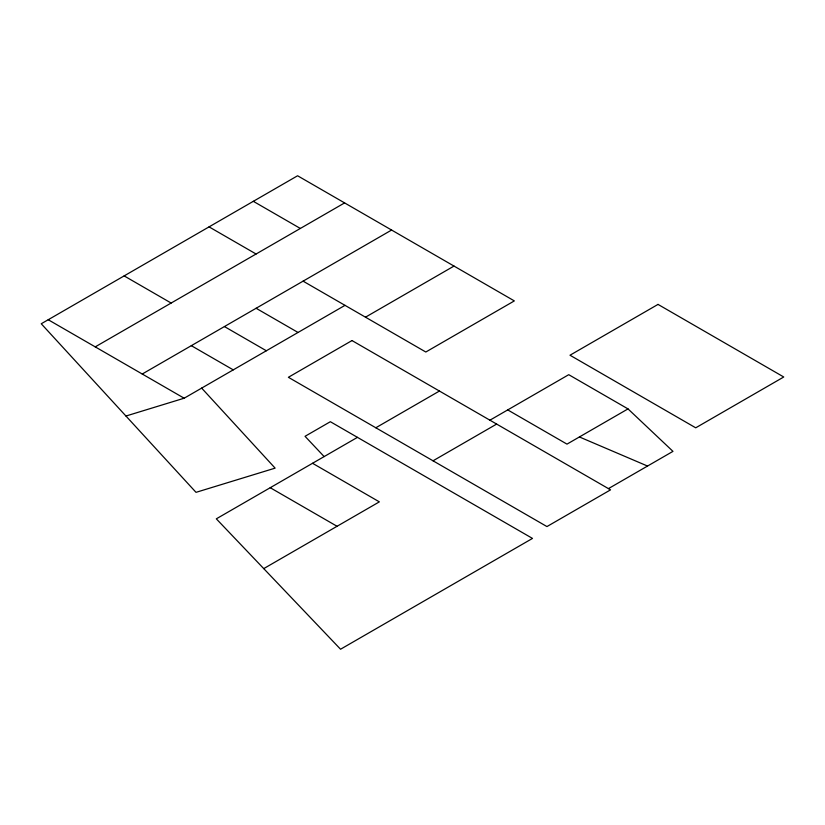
<?xml version="1.0" encoding="UTF-8"?>
<svg xmlns="http://www.w3.org/2000/svg" width="825" height="825" viewBox="0 0 825 825"><rect width="100%" height="100%" fill="white"/><g stroke="black" fill="none" stroke-linecap="round" stroke-linejoin="round"><path stroke-width="1.24" d="M95.226 346.871L344.592 202.909M142.24 374.014L391.607 230.041M125.947 416.027L184.15 398.217L344.994 305.353M365.485 317.182L454.008 266.073M357.452 437.353L216.315 518.842L340.55 649.234L532.496 538.416L330.351 421.709L305.044 436.312L324.142 456.586M375.818 427.773L439.436 391.04M489.916 420.193L568.745 374.684L628.011 408.901L672.963 451.368L608.448 488.617M433.032 460.804L496.65 424.071M263.742 568.611L379.356 501.858L312.541 463.289M628.011 408.901L566.992 444.128L507.726 409.912M579.408 436.961L647.542 466.053M253.327 201.321L300.331 228.453M209.065 226.875L256.07 254.007M303.084 281.15L425.813 352.017L514.336 300.908L297.588 175.766L41.25 323.761L196.01 492.339L275.127 468.136L201.661 388.111M256.111 308.272L298.031 332.465M224.431 326.556L266.351 350.759M124.142 275.901L171.146 303.043M191.328 345.675L233.248 369.868M48.221 319.729L184.15 398.217M270.229 487.709L337.054 526.288M351.997 340.56L288.379 377.293L546.944 526.567L610.562 489.844L351.997 340.56M658.02 304.404L569.993 355.224L695.722 427.814L783.75 376.994L658.02 304.404"/></g></svg>
